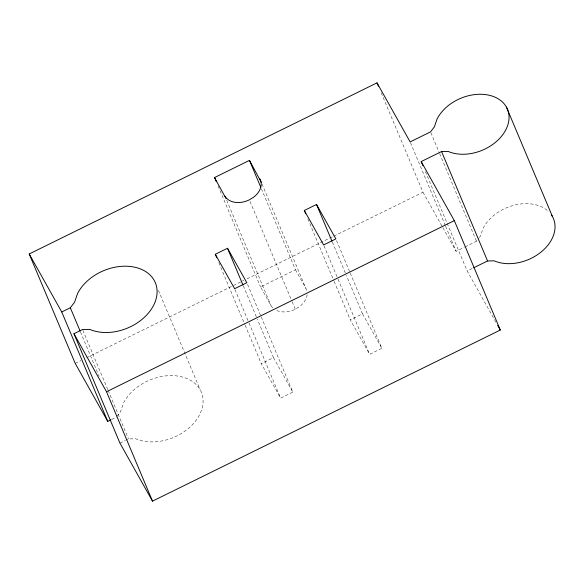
<?xml version="1.0" encoding="UTF-8"?>
<svg xmlns="http://www.w3.org/2000/svg" width="584" height="584" viewBox="0 0 584 584"><rect width="100%" height="100%" fill="white"/><g stroke="black" fill="none" stroke-linecap="round" stroke-linejoin="round"><path stroke-width="0.44" stroke-dasharray="2.92 2.19" d="M116.837 416.472L120.567 411.603L123.538 402.953A43.063 31.083 -22.8 0 1 181.347 376.746A43.063 31.083 -22.8 0 1 196.231 420.144A43.063 31.083 -22.8 0 1 135.824 438.788L128.509 438.92L126.173 440.066M465.098 246.893L476.515 241.28L478.719 238.396M479.267 237.681L480.369 236.235L483.063 228.41A38.967 28.127 -22.8 0 1 514.285 205.174A38.967 28.127 -22.8 0 1 548.894 211.868M276.765 310.527A19.484 14.06 -22.8 0 0 295.329 309.243L299.614 306.6A19.484 14.06 -22.8 0 0 307.162 292.569M75.19 363.365L80.92 360.547M86.644 357.729L243.769 280.429M247.047 278.816L328.88 238.557M329.704 238.155L332.975 236.542M333.793 236.14L422.999 192.253L380.87 92.038M272.794 307.899A19.484 14.06 -22.8 0 1 270.976 305.527L260.552 286.956L295.46 269.779L261.406 188.771M111.632 419.465L116.304 417.173M442.876 227.687L456.126 251.302L464.28 247.295M261.231 316.944L292.825 392.105L280.605 398.113L261.282 363.671L273.494 357.663L257.347 319.244M350.247 273.151L381.848 348.312L369.628 354.32L350.298 319.879L362.518 313.863L346.37 275.451M495.889 322.164L467.171 270.983L472.879 268.18M119.946 443.132L125.392 440.453M422.999 192.253L442.431 226.899M362.518 313.863L381.848 348.312M295.46 269.779L305.885 288.357A19.484 14.06 -22.8 0 1 307.075 291.832M273.494 357.663L292.825 392.105M430.875 132.707L439.299 152.752M439.65 153.585L476.515 241.28M425.4 171.608L446.811 222.548M447.161 223.387L467.171 270.983M410.494 142.737L445.249 225.417M445.599 226.249L456.126 251.302M336.559 240.579L349.896 272.312M332.325 242.046L346.02 274.611M323.989 245.754L337.683 278.327M338.034 279.159L369.628 354.32M307.819 218.825L333.8 280.627M334.15 281.459L350.298 319.879M261.997 183.967L305.885 288.357M250.047 201.509L291.817 300.891M292.168 301.731L295.329 309.243M226.738 200.305L270.976 305.527M218.073 185.902L260.552 286.956M247.543 284.372L260.88 316.112M243.309 285.839L256.997 318.411M234.972 289.547L248.66 322.12M249.01 322.952L280.605 398.113M218.803 262.618L244.776 324.419M245.134 325.259L261.282 363.671M158.403 290.401L200.181 389.784M82.87 330.354L107.792 389.645M108.15 390.484L128.509 438.92M80.497 331.989L99.097 376.249"/><path stroke-width="0.88" d="M107.741 421.378L61.751 311.98L70.314 307.768L74.577 302.198L77.548 293.555A43.063 31.083 -22.8 0 1 135.364 267.341A43.063 31.083 -22.8 0 1 150.241 310.746A43.063 31.083 -22.8 0 1 89.834 329.391L82.519 329.522L73.956 333.727L119.946 443.132L152.504 501.145L500.305 330.033L454.323 220.635L421.188 161.585L441.57 151.555L448.191 151.438A38.967 28.127 -22.8 0 0 502.853 134.568A38.967 28.127 -22.8 0 0 489.385 95.294A38.967 28.127 -22.8 0 0 437.073 119.012L434.386 126.837L430.525 131.875L410.143 141.905L377.009 82.855L29.2 253.967L75.19 363.365L107.741 421.378L110.858 419.852M261.296 182.296L249.47 160.374L214.562 177.551L216.314 181.726M215.292 254.266L227.512 248.258L246.835 282.7L234.622 288.715L215.292 254.266L216.693 257.61M304.308 210.474L316.528 204.466L335.858 238.907L323.638 244.922L304.308 210.474L305.717 213.817M152.504 501.145L106.514 391.747L454.323 220.635M473.697 267.779L487.56 260.96L494.181 260.844A38.967 28.127 -22.8 0 0 540.74 252.317A38.967 28.127 -22.8 0 0 551.559 215.094M497.656 325.31L500.305 330.033M214.423 177.31L226.037 198.633M29.2 253.967L61.751 311.98M73.956 333.727L106.514 391.747M506.43 107.091L552.413 216.489M441.57 151.555L487.56 260.96M421.188 161.585L422.94 165.761M377.009 82.855L378.41 86.191M316.528 204.466L331.975 241.207M249.47 160.374L260.705 187.099M227.512 248.258L242.959 285.007M70.314 307.768L80.147 331.15M259.895 178.952A19.484 14.06 -22.8 0 1 253.624 197.202L249.339 199.845A19.484 14.06 -22.8 0 1 224.986 196.129"/></g></svg>
